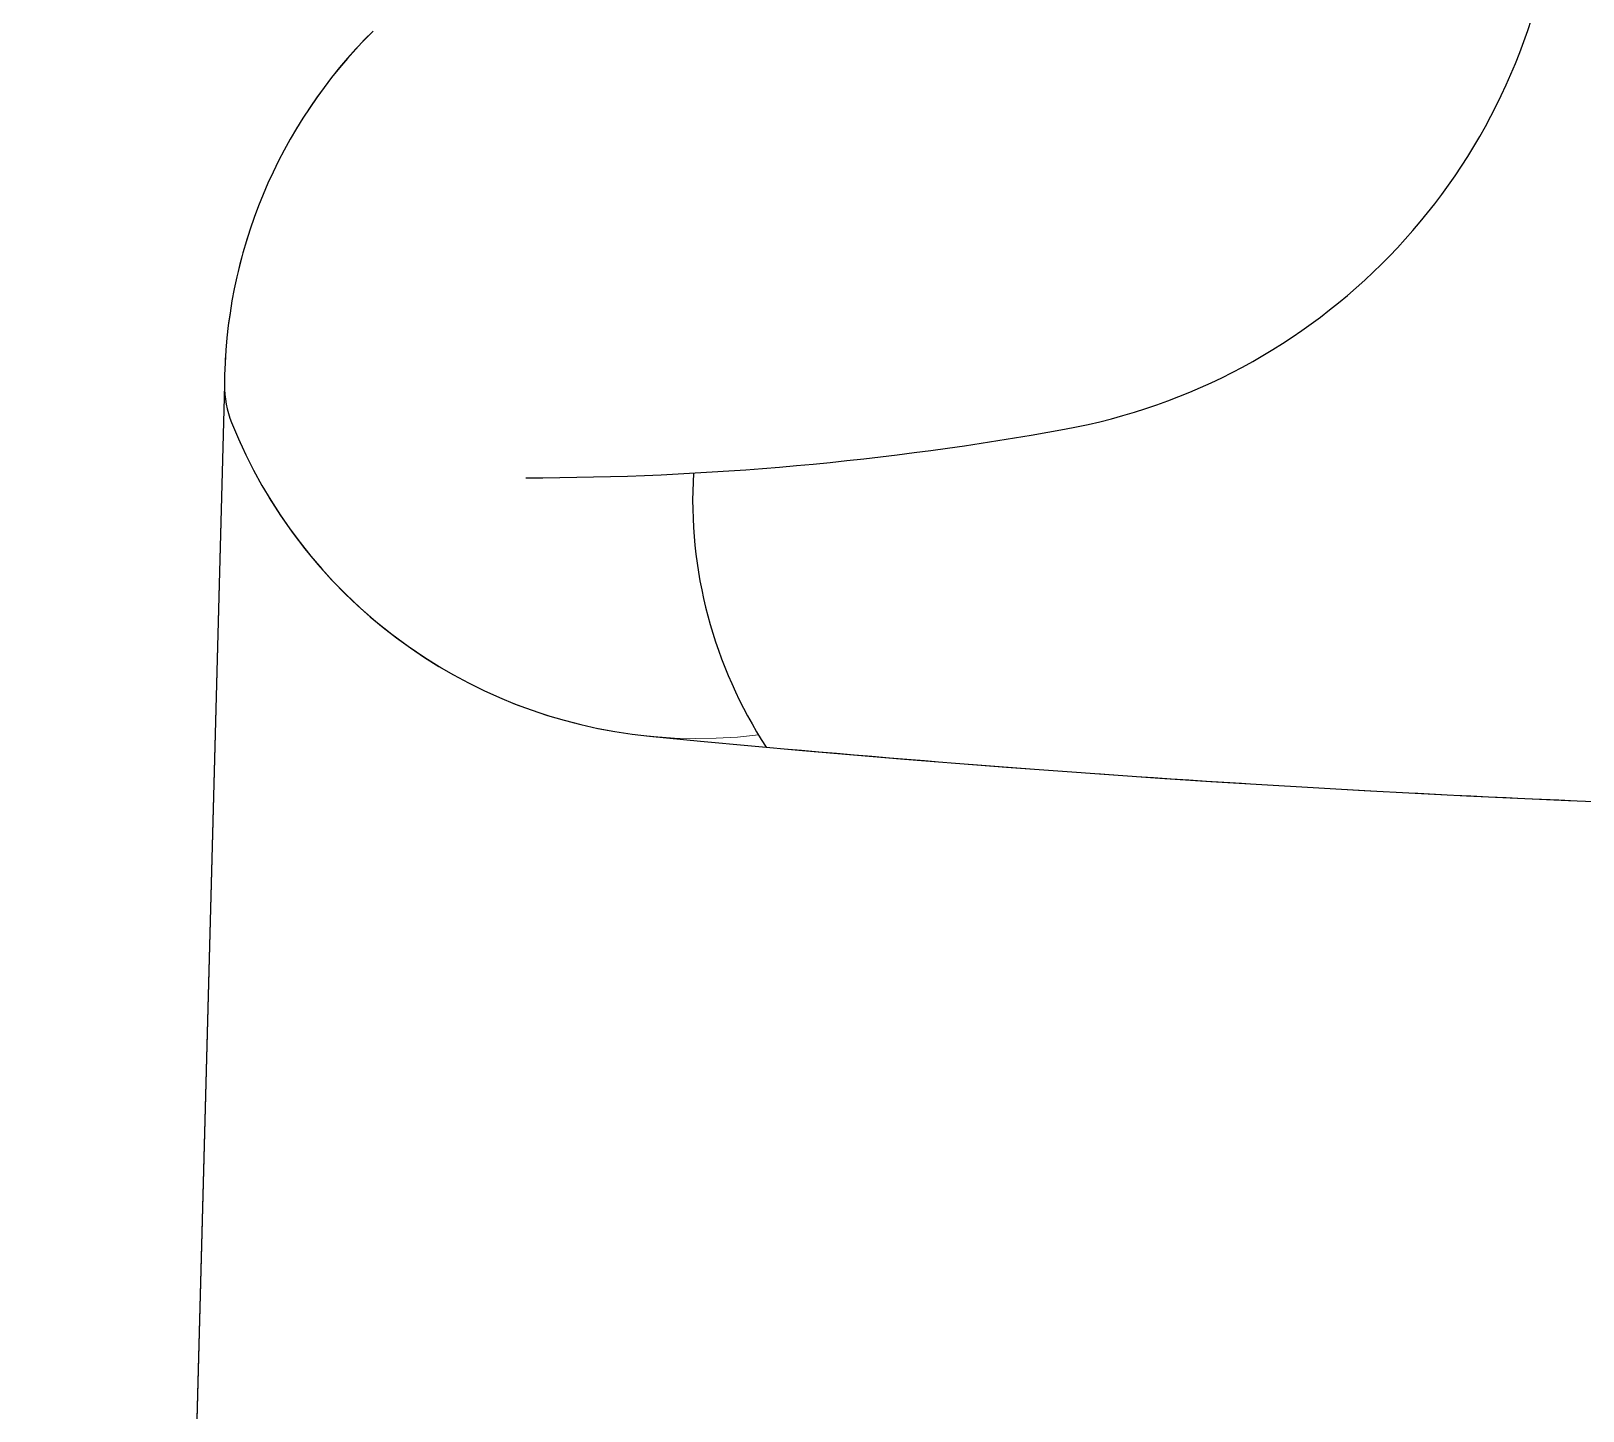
# Model space of a CAD drawing. Header units: millimetres. Extents: x 2148 to 2681, y 758 to 986.
# Drawn here: x 2325.2606 to 2325.4665, y 875.3665 to 875.5496 of the extents above; entities that cross this region are included whole.
import ezdxf

# ---------------------------------------------------------------- set-up
doc = ezdxf.new("R2010")
doc.units = ezdxf.units.MM
doc.linetypes.add('CENTER2', pattern=[28.575000000000003, 19.05, -3.175, 3.175, -3.175])
for name, color, linetype in [('0.1', 193, 'Continuous'), ('0.4', 121, 'Continuous'), ('S_GRID LINES', 252, 'Continuous')]:
    doc.layers.add(name, color=color, linetype=linetype)

msp = doc.modelspace()

# ---------------------------------------------------------------- linework, layer by layer
at = {"layer": '0.1'}
msp.add_line((2325.286292118589, 875.5026324430899, -1.97790778295878e-08), (2325.279756082267, 875.2588024277309, -1.97790778295878e-08), dxfattribs=at)
msp.add_line((2325.286292118589, 875.5026324430899, -1.97790778295878e-08), (2325.279756082267, 875.2588024277309, -1.97790778295878e-08), dxfattribs=at)
msp.add_line((2325.286292118589, 875.5026324430899, -1.97790778295878e-08), (2325.279756082267, 875.2588024277309, -1.97790778295878e-08), dxfattribs=at)
msp.add_line((2325.286292118589, 875.5026324430899, -1.97790778295878e-08), (2325.279756082267, 875.2588024277309, -1.97790778295878e-08), dxfattribs=at)
msp.add_line((2325.286292118589, 875.5026324430899, -1.97790778295878e-08), (2325.279756082267, 875.2588024277309, -1.97790778295878e-08), dxfattribs=at)
msp.add_line((2325.286292118589, 875.5026324430899, -1.97790778295878e-08), (2325.279756082267, 875.2588024277309, -1.97790778295878e-08), dxfattribs=at)
msp.add_line((2325.286292118589, 875.5026324430899, -1.97790778295878e-08), (2325.279756082267, 875.2588024277309, -1.97790778295878e-08), dxfattribs=at)
msp.add_line((2325.286292118589, 875.5026324430899, -1.97790778295878e-08), (2325.279756082267, 875.2588024277309, -1.97790778295878e-08), dxfattribs=at)
msp.add_line((2325.286292118589, 875.5026324430899, -1.97790778295878e-08), (2325.279756082267, 875.2588024277309, -1.97790778295878e-08), dxfattribs=at)
msp.add_line((2325.286292118589, 875.5026324430899, -1.97790778295878e-08), (2325.279756082267, 875.2588024277309, -1.97790778295878e-08), dxfattribs=at)
for centre, radius, start, end in [((2325.383467839319, 875.5754366191056, -1.97790778295878e-08), 0.079999799998, 280.2928170142474, 351.3901035833377), ((2325.383467839319, 875.5754366191056, -1.97790778295878e-08), 0.079999799998, 280.2928170142474, 351.3901035833377), ((2325.383467839319, 875.5754366191056, -1.97790778295878e-08), 0.079999799998, 280.2928170142474, 351.3901035833377), ((2325.383467839319, 875.5754366191056, -1.97790778295878e-08), 0.079999799998, 280.2928170142474, 351.3901035833377), ((2325.383467839319, 875.5754366191056, -1.97790778295878e-08), 0.079999799998, 280.2928170142474, 351.3901035833377), ((2325.383467839319, 875.5754366191056, -1.97790778295878e-08), 0.079999799998, 280.2928170142474, 351.3901035833377), ((2325.383467839319, 875.5754366191056, -1.97790778295878e-08), 0.079999799998, 280.2928170142474, 351.3901035833377), ((2325.383467839319, 875.5754366191056, -1.97790778295878e-08), 0.079999799998, 280.2928170142474, 351.3901035833377), ((2325.383467839319, 875.5754366191056, -1.97790778295878e-08), 0.079999799998, 280.2928170142474, 351.3901035833377), ((2325.383467839319, 875.5754366191056, -1.97790778295878e-08), 0.079999799998, 280.2928170142474, 351.3901035833377), ((2325.352957344745, 875.5022203188807, -1.97790778295878e-08), 0.06666649999833334, 134.7601460619182, 180), ((2325.352957344745, 875.5022203188807, -1.97790778295878e-08), 0.06666649999833334, 134.7601460619182, 180), ((2325.352957344745, 875.5022203188807, -1.97790778295878e-08), 0.06666649999833334, 134.7601460619182, 180), ((2325.352957344745, 875.5022203188807, -1.97790778295878e-08), 0.06666649999833334, 134.7601460619182, 180), ((2325.352957344745, 875.5022203188807, -1.97790778295878e-08), 0.06666649999833334, 134.7601460619182, 180), ((2325.352957344745, 875.5022203188807, -1.97790778295878e-08), 0.06666649999833334, 134.7601460619182, 180), ((2325.352957344745, 875.5022203188807, -1.97790778295878e-08), 0.06666649999833334, 134.7601460619182, 180), ((2325.352957344745, 875.5022203188807, -1.97790778295878e-08), 0.06666649999833334, 134.7601460619182, 180), ((2325.352957344745, 875.5022203188807, -1.97790778295878e-08), 0.06666649999833334, 134.7601460619182, 180), ((2325.352957344745, 875.5022203188807, -1.97790778295878e-08), 0.06666649999833334, 134.7601460619182, 180), ((2325.299625163826, 875.502550018248, -1.97790778295878e-08), 0.01333329999966667, 179.645802206505, 201.7947486951711), ((2325.299625163826, 875.502550018248, -1.97790778295878e-08), 0.01333329999966667, 179.645802206505, 201.7947486951711), ((2325.299625163826, 875.502550018248, -1.97790778295878e-08), 0.01333329999966667, 179.645802206505, 201.7947486951711), ((2325.299625163826, 875.502550018248, -1.97790778295878e-08), 0.01333329999966667, 179.645802206505, 201.7947486951711), ((2325.299625163826, 875.502550018248, -1.97790778295878e-08), 0.01333329999966667, 179.645802206505, 201.7947486951711), ((2325.299625163826, 875.502550018248, -1.97790778295878e-08), 0.01333329999966667, 179.645802206505, 201.7947486951711), ((2325.299625163826, 875.502550018248, -1.97790778295878e-08), 0.01333329999966667, 179.645802206505, 201.7947486951711), ((2325.299625163826, 875.502550018248, -1.97790778295878e-08), 0.01333329999966667, 179.645802206505, 201.7947486951711), ((2325.299625163826, 875.502550018248, -1.97790778295878e-08), 0.01333329999966667, 179.645802206505, 201.7947486951711), ((2325.299625163826, 875.502550018248, -1.97790778295878e-08), 0.01333329999966667, 179.645802206505, 201.7947486951711), ((2325.349146099224, 875.5223517146321, -1.97790778295878e-08), 0.06666649999833334, 201.7947486951711, 264.4420803729362), ((2325.349146099224, 875.5223517146321, -1.97790778295878e-08), 0.06666649999833334, 201.7947486951711, 264.4420803729362), ((2325.349146099224, 875.5223517146321, -1.97790778295878e-08), 0.06666649999833334, 201.7947486951711, 264.4420803729362), ((2325.349146099224, 875.5223517146321, -1.97790778295878e-08), 0.06666649999833334, 201.7947486951711, 264.4420803729362), ((2325.349146099224, 875.5223517146321, -1.97790778295878e-08), 0.06666649999833334, 201.7947486951711, 264.4420803729362), ((2325.349146099224, 875.5223517146321, -1.97790778295878e-08), 0.06666649999833334, 201.7947486951711, 264.4420803729362), ((2325.349146099224, 875.5223517146321, -1.97790778295878e-08), 0.06666649999833334, 201.7947486951711, 264.4420803729362), ((2325.349146099224, 875.5223517146321, -1.97790778295878e-08), 0.06666649999833334, 201.7947486951711, 264.4420803729362), ((2325.349146099224, 875.5223517146321, -1.97790778295878e-08), 0.06666649999833334, 201.7947486951711, 264.4420803729362), ((2325.349146099224, 875.5223517146321, -1.97790778295878e-08), 0.06666649999833334, 201.7947486951711, 264.4420803729362), ((2325.326290744751, 875.8902862147031, -1.97790778295878e-08), 0.3999989999899999, 270, 280.2928170142474), ((2325.326290744751, 875.8902862147031, -1.97790778295878e-08), 0.3999989999899999, 270, 280.2928170142474), ((2325.326290744751, 875.8902862147031, -1.97790778295878e-08), 0.3999989999899999, 270, 280.2928170142474), ((2325.326290744751, 875.8902862147031, -1.97790778295878e-08), 0.3999989999899999, 270, 280.2928170142474), ((2325.326290744751, 875.8902862147031, -1.97790778295878e-08), 0.3999989999899999, 270, 280.2928170142474), ((2325.326290744751, 875.8902862147031, -1.97790778295878e-08), 0.3999989999899999, 270, 280.2928170142474), ((2325.326290744751, 875.8902862147031, -1.97790778295878e-08), 0.3999989999899999, 270, 280.2928170142474), ((2325.326290744751, 875.8902862147031, -1.97790778295878e-08), 0.3999989999899999, 270, 280.2928170142474), ((2325.326290744751, 875.8902862147031, -1.97790778295878e-08), 0.3999989999899999, 270, 280.2928170142474), ((2325.326290744751, 875.8902862147031, -1.97790778295878e-08), 0.3999989999899999, 270, 280.2928170142474), ((2325.408409845595, 875.4873461900813, -1.97790778295878e-08), 0.05999984999849999, 176.5994620843722, 213.1383205242396), ((2325.408409845595, 875.4873461900813, -1.97790778295878e-08), 0.05999984999849999, 176.5994620843722, 213.1383205242396), ((2325.408409845595, 875.4873461900813, -1.97790778295878e-08), 0.05999984999849999, 176.5994620843722, 213.1383205242396), ((2325.408409845595, 875.4873461900813, -1.97790778295878e-08), 0.05999984999849999, 176.5994620843722, 213.1383205242396), ((2325.408409845595, 875.4873461900813, -1.97790778295878e-08), 0.05999984999849999, 176.5994620843722, 213.1383205242396), ((2325.408409845595, 875.4873461900813, -1.97790778295878e-08), 0.05999984999849999, 176.5994620843722, 213.1383205242396), ((2325.408409845595, 875.4873461900813, -1.97790778295878e-08), 0.05999984999849999, 176.5994620843722, 213.1383205242396), ((2325.408409845595, 875.4873461900813, -1.97790778295878e-08), 0.05999984999849999, 176.5994620843722, 213.1383205242396), ((2325.408409845595, 875.4873461900813, -1.97790778295878e-08), 0.05999984999849999, 176.5994620843722, 213.1383205242396), ((2325.408409845595, 875.4873461900813, -1.97790778295878e-08), 0.05999984999849999, 176.5994620843722, 213.1383205242396), ((2325.559623494731, 877.6853223659515, -1.97790778295878e-08), 2.239853738247487, 264.4420803729362, 275.5579196270638), ((2325.559623494731, 877.6853223659515, -1.97790778295878e-08), 2.239853738247487, 264.4420803729362, 275.5579196270638), ((2325.559623494731, 877.6853223659515, -1.97790778295878e-08), 2.239853738247487, 264.4420803729362, 275.5579196270638), ((2325.559623494731, 877.6853223659515, -1.97790778295878e-08), 2.239853738247487, 264.4420803729362, 275.5579196270638), ((2325.559623494731, 877.6853223659515, -1.97790778295878e-08), 2.239853738247487, 264.4420803729362, 275.5579196270638), ((2325.559623494731, 877.6853223659515, -1.97790778295878e-08), 2.239853738247487, 264.4420803729362, 275.5579196270638), ((2325.559623494731, 877.6853223659515, -1.97790778295878e-08), 2.239853738247487, 264.4420803729362, 275.5579196270638), ((2325.559623494731, 877.6853223659515, -1.97790778295878e-08), 2.239853738247487, 264.4420803729362, 275.5579196270638), ((2325.559623494731, 877.6853223659515, -1.97790778295878e-08), 2.239853738247487, 264.4420803729362, 275.5579196270638), ((2325.559623494731, 877.6853223659515, -1.97790778295878e-08), 2.239853738247487, 264.4420803729362, 275.5579196270638)]:
    msp.add_arc(centre, radius, start, end, dxfattribs=at)
at = {"layer": '0.4', "color": 193, "lineweight": 0, "ltscale": 0.5}
msp.add_line((2325.279756082267, 875.2588024277309, -1.97790778295878e-08), (2325.286292118589, 875.5026324430899, -1.97790778295878e-08), dxfattribs=at)
msp.add_line((2325.279756082267, 875.2588024277309, -1.97790778295878e-08), (2325.286292118589, 875.5026324430899, -1.97790778295878e-08), dxfattribs=at)
msp.add_line((2325.279756082267, 875.2588024277309, -1.97790778295878e-08), (2325.286292118589, 875.5026324430899, -1.97790778295878e-08), dxfattribs=at)
msp.add_line((2325.279756082267, 875.2588024277309, -1.97790778295878e-08), (2325.286292118589, 875.5026324430899, -1.97790778295878e-08), dxfattribs=at)
msp.add_line((2325.279756082267, 875.2588024277309, -1.97790778295878e-08), (2325.286292118589, 875.5026324430899, -1.97790778295878e-08), dxfattribs=at)
msp.add_line((2325.279756082267, 875.2588024277309, -1.97790778295878e-08), (2325.286292118589, 875.5026324430899, -1.97790778295878e-08), dxfattribs=at)
msp.add_line((2325.279756082267, 875.2588024277309, -1.97790778295878e-08), (2325.286292118589, 875.5026324430899, -1.97790778295878e-08), dxfattribs=at)
msp.add_line((2325.279756082267, 875.2588024277309, -1.97790778295878e-08), (2325.286292118589, 875.5026324430899, -1.97790778295878e-08), dxfattribs=at)
msp.add_line((2325.279756082267, 875.2588024277309, -1.97790778295878e-08), (2325.286292118589, 875.5026324430899, -1.97790778295878e-08), dxfattribs=at)
msp.add_line((2325.279756082267, 875.2588024277309, -1.97790778295878e-08), (2325.286292118589, 875.5026324430899, -1.97790778295878e-08), dxfattribs=at)
for centre, radius, start, end in [((2325.352957344745, 875.5022203188807, -1.97790778295878e-08), 0.06666649999835815, 134.7601460619182, 179.6458022195248), ((2325.352957344745, 875.5022203188807, -1.97790778295878e-08), 0.06666649999835815, 134.7601460619182, 179.6458022195248), ((2325.352957344745, 875.5022203188807, -1.97790778295878e-08), 0.06666649999835815, 134.7601460619182, 179.6458022195248), ((2325.352957344745, 875.5022203188807, -1.97790778295878e-08), 0.06666649999835815, 134.7601460619182, 179.6458022195248), ((2325.352957344745, 875.5022203188807, -1.97790778295878e-08), 0.06666649999835815, 134.7601460619182, 179.6458022195248), ((2325.352957344745, 875.5022203188807, -1.97790778295878e-08), 0.06666649999835815, 134.7601460619182, 179.6458022195248), ((2325.352957344745, 875.5022203188807, -1.97790778295878e-08), 0.06666649999835815, 134.7601460619182, 179.6458022195248), ((2325.352957344745, 875.5022203188807, -1.97790778295878e-08), 0.06666649999835815, 134.7601460619182, 179.6458022195248), ((2325.352957344745, 875.5022203188807, -1.97790778295878e-08), 0.06666649999835815, 134.7601460619182, 179.6458022195248), ((2325.352957344745, 875.5022203188807, -1.97790778295878e-08), 0.06666649999835815, 134.7601460619182, 179.6458022195248), ((2325.299625163826, 875.502550018248, -1.97790778295878e-08), 0.01333329999936961, 179.6458022195248, 201.7947486951711), ((2325.299625163826, 875.502550018248, -1.97790778295878e-08), 0.01333329999936961, 179.6458022195248, 201.7947486951711), ((2325.299625163826, 875.502550018248, -1.97790778295878e-08), 0.01333329999936961, 179.6458022195248, 201.7947486951711), ((2325.299625163826, 875.502550018248, -1.97790778295878e-08), 0.01333329999936961, 179.6458022195248, 201.7947486951711), ((2325.299625163826, 875.502550018248, -1.97790778295878e-08), 0.01333329999936961, 179.6458022195248, 201.7947486951711), ((2325.299625163826, 875.502550018248, -1.97790778295878e-08), 0.01333329999936961, 179.6458022195248, 201.7947486951711), ((2325.299625163826, 875.502550018248, -1.97790778295878e-08), 0.01333329999936961, 179.6458022195248, 201.7947486951711), ((2325.299625163826, 875.502550018248, -1.97790778295878e-08), 0.01333329999936961, 179.6458022195248, 201.7947486951711), ((2325.299625163826, 875.502550018248, -1.97790778295878e-08), 0.01333329999936961, 179.6458022195248, 201.7947486951711), ((2325.299625163826, 875.502550018248, -1.97790778295878e-08), 0.01333329999936961, 179.6458022195248, 201.7947486951711), ((2325.299625163826, 875.502550018248, -1.97790778295878e-08), 0.01333329999936961, 179.6458022195248, 201.7947486951711), ((2325.299625163826, 875.502550018248, -1.97790778295878e-08), 0.01333329999936961, 179.6458022195248, 201.7947486951711), ((2325.299625163826, 875.502550018248, -1.97790778295878e-08), 0.01333329999936961, 179.6458022195248, 201.7947486951711), ((2325.299625163826, 875.502550018248, -1.97790778295878e-08), 0.01333329999936961, 179.6458022195248, 201.7947486951711), ((2325.299625163826, 875.502550018248, -1.97790778295878e-08), 0.01333329999936961, 179.6458022195248, 201.7947486951711), ((2325.299625163826, 875.502550018248, -1.97790778295878e-08), 0.01333329999936961, 179.6458022195248, 201.7947486951711), ((2325.299625163826, 875.502550018248, -1.97790778295878e-08), 0.01333329999936961, 179.6458022195248, 201.7947486951711), ((2325.299625163826, 875.502550018248, -1.97790778295878e-08), 0.01333329999936961, 179.6458022195248, 201.7947486951711), ((2325.299625163826, 875.502550018248, -1.97790778295878e-08), 0.01333329999936961, 179.6458022195248, 201.7947486951711), ((2325.299625163826, 875.502550018248, -1.97790778295878e-08), 0.01333329999936961, 179.6458022195248, 201.7947486951711), ((2325.349146099224, 875.5223517146321, -1.97790778295878e-08), 0.06666649999834508, 201.7947486951711, 276.8931762814672), ((2325.349146099224, 875.5223517146321, -1.97790778295878e-08), 0.06666649999834508, 201.7947486951711, 264.4420803729362), ((2325.349146099224, 875.5223517146321, -1.97790778295878e-08), 0.06666649999834508, 201.7947486951711, 276.8931762814672), ((2325.349146099224, 875.5223517146321, -1.97790778295878e-08), 0.06666649999834508, 201.7947486951711, 264.4420803729362), ((2325.349146099224, 875.5223517146321, -1.97790778295878e-08), 0.06666649999834508, 201.7947486951711, 276.8931762814672), ((2325.349146099224, 875.5223517146321, -1.97790778295878e-08), 0.06666649999834508, 201.7947486951711, 264.4420803729362), ((2325.349146099224, 875.5223517146321, -1.97790778295878e-08), 0.06666649999834508, 201.7947486951711, 276.8931762814672), ((2325.349146099224, 875.5223517146321, -1.97790778295878e-08), 0.06666649999834508, 201.7947486951711, 264.4420803729362), ((2325.349146099224, 875.5223517146321, -1.97790778295878e-08), 0.06666649999834508, 201.7947486951711, 276.8931762814672), ((2325.349146099224, 875.5223517146321, -1.97790778295878e-08), 0.06666649999834508, 201.7947486951711, 264.4420803729362), ((2325.349146099224, 875.5223517146321, -1.97790778295878e-08), 0.06666649999834508, 201.7947486951711, 276.8931762814672), ((2325.349146099224, 875.5223517146321, -1.97790778295878e-08), 0.06666649999834508, 201.7947486951711, 264.4420803729362), ((2325.349146099224, 875.5223517146321, -1.97790778295878e-08), 0.06666649999834508, 201.7947486951711, 276.8931762814672), ((2325.349146099224, 875.5223517146321, -1.97790778295878e-08), 0.06666649999834508, 201.7947486951711, 264.4420803729362), ((2325.349146099224, 875.5223517146321, -1.97790778295878e-08), 0.06666649999834508, 201.7947486951711, 276.8931762814672), ((2325.349146099224, 875.5223517146321, -1.97790778295878e-08), 0.06666649999834508, 201.7947486951711, 264.4420803729362), ((2325.349146099224, 875.5223517146321, -1.97790778295878e-08), 0.06666649999834508, 201.7947486951711, 276.8931762814672), ((2325.349146099224, 875.5223517146321, -1.97790778295878e-08), 0.06666649999834508, 201.7947486951711, 264.4420803729362), ((2325.349146099224, 875.5223517146321, -1.97790778295878e-08), 0.06666649999834508, 201.7947486951711, 276.8931762814672), ((2325.349146099224, 875.5223517146321, -1.97790778295878e-08), 0.06666649999834508, 201.7947486951711, 264.4420803729362), ((2325.408409845595, 875.4873461900813, -1.97790778295878e-08), 0.0599998499985658, 211.3089605703985, 213.1383205242396), ((2325.408409845595, 875.4873461900813, -1.97790778295878e-08), 0.0599998499985658, 211.3089605703985, 213.1383205242396), ((2325.408409845595, 875.4873461900813, -1.97790778295878e-08), 0.0599998499985658, 211.3089605703985, 213.1383205242396), ((2325.408409845595, 875.4873461900813, -1.97790778295878e-08), 0.0599998499985658, 211.3089605703985, 213.1383205242396), ((2325.408409845595, 875.4873461900813, -1.97790778295878e-08), 0.0599998499985658, 211.3089605703985, 213.1383205242396), ((2325.408409845595, 875.4873461900813, -1.97790778295878e-08), 0.0599998499985658, 211.3089605703985, 213.1383205242396), ((2325.408409845595, 875.4873461900813, -1.97790778295878e-08), 0.0599998499985658, 211.3089605703985, 213.1383205242396), ((2325.408409845595, 875.4873461900813, -1.97790778295878e-08), 0.0599998499985658, 211.3089605703985, 213.1383205242396), ((2325.408409845595, 875.4873461900813, -1.97790778295878e-08), 0.0599998499985658, 211.3089605703985, 213.1383205242396), ((2325.408409845595, 875.4873461900813, -1.97790778295878e-08), 0.0599998499985658, 211.3089605703985, 213.1383205242396), ((2325.559623494731, 877.6853223659515, -1.97790778295878e-08), 2.239853738247374, 264.4420803729362, 275.5579196270638), ((2325.559623494731, 877.6853223659515, -1.97790778295878e-08), 2.239853738247374, 264.4420803729362, 275.5579196270638), ((2325.559623494731, 877.6853223659515, -1.97790778295878e-08), 2.239853738247374, 264.4420803729362, 275.5579196270638), ((2325.559623494731, 877.6853223659515, -1.97790778295878e-08), 2.239853738247374, 264.4420803729362, 275.5579196270638), ((2325.559623494731, 877.6853223659515, -1.97790778295878e-08), 2.239853738247374, 264.4420803729362, 275.5579196270638), ((2325.559623494731, 877.6853223659515, -1.97790778295878e-08), 2.239853738247374, 264.4420803729362, 275.5579196270638), ((2325.559623494731, 877.6853223659515, -1.97790778295878e-08), 2.239853738247374, 264.4420803729362, 275.5579196270638), ((2325.559623494731, 877.6853223659515, -1.97790778295878e-08), 2.239853738247374, 264.4420803729362, 275.5579196270638), ((2325.559623494731, 877.6853223659515, -1.97790778295878e-08), 2.239853738247374, 264.4420803729362, 275.5579196270638), ((2325.559623494731, 877.6853223659515, -1.97790778295878e-08), 2.239853738247374, 264.4420803729362, 275.5579196270638), ((2325.559623494731, 877.6853223659515, -1.97790778295878e-08), 2.239853738247374, 264.8397862288841, 268.6750715626566), ((2325.559623494731, 877.6853223659515, -1.97790778295878e-08), 2.239853738247374, 264.8397862288841, 268.6750715626566), ((2325.559623494731, 877.6853223659515, -1.97790778295878e-08), 2.239853738247374, 264.8397862288841, 268.6750715626566), ((2325.559623494731, 877.6853223659515, -1.97790778295878e-08), 2.239853738247374, 264.8397862288841, 268.6750715626566), ((2325.559623494731, 877.6853223659515, -1.97790778295878e-08), 2.239853738247374, 264.8397862288841, 268.6750715626566), ((2325.559623494731, 877.6853223659515, -1.97790778295878e-08), 2.239853738247374, 264.8397862288841, 268.6750715626566), ((2325.559623494731, 877.6853223659515, -1.97790778295878e-08), 2.239853738247374, 264.8397862288841, 268.6750715626566), ((2325.559623494731, 877.6853223659515, -1.97790778295878e-08), 2.239853738247374, 264.8397862288841, 268.6750715626566), ((2325.559623494731, 877.6853223659515, -1.97790778295878e-08), 2.239853738247374, 264.8397862288841, 268.6750715626566), ((2325.559623494731, 877.6853223659515, -1.97790778295878e-08), 2.239853738247374, 264.8397862288841, 268.6750715626566)]:
    msp.add_arc(centre, radius, start, end, dxfattribs=at)
at = {"layer": 'S_GRID LINES', "linetype": 'CENTER2', "ltscale": 0.2}
msp.add_line((2336.294677230072, 875.5185079531632, -1.646909499330181e-08), (2314.727265377704, 875.5185079531632, -1.083355502920358e-08), dxfattribs=at)

doc.saveas('drawing.dxf')
